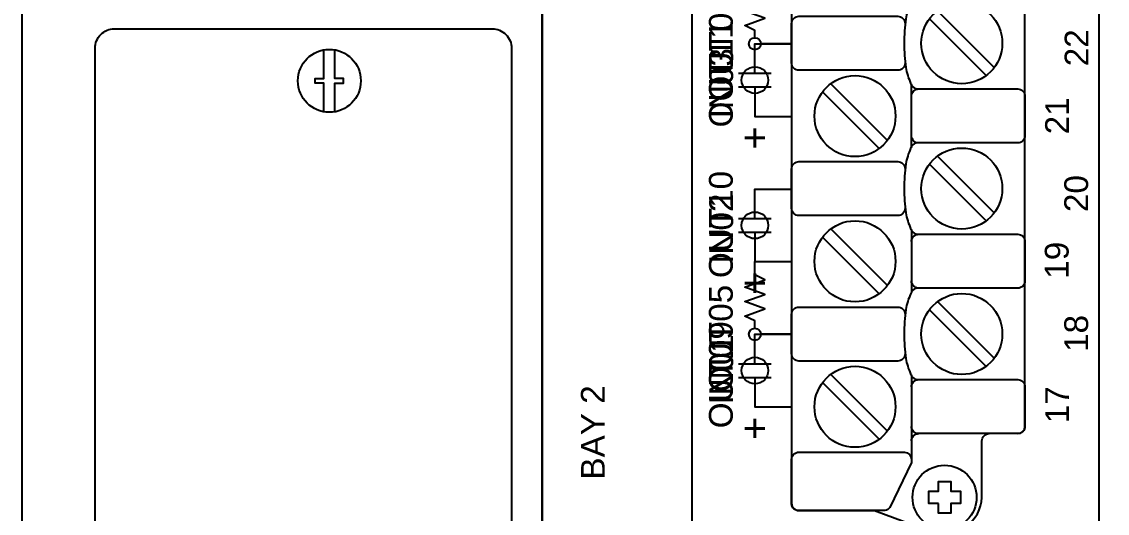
# Model space of a CAD drawing. Extents: x 1 to 47.7, y 0.3 to 34.2.
# Drawn here: x 30.52 to 35.004, y 9.259 to 11.289 of the extents above; entities that cross this region are included whole.
import ezdxf

# ---------------------------------------------------------------- set-up
doc = ezdxf.new("R2010")
doc.units = 0
doc.header["$MEASUREMENT"] = 0
for name, color, linetype in [('2_4__9___2__100-1000BASE__', 7, 'CONTINUOUS'), ('4_1__2___8__OPTOISO_IND_LS', 7, 'CONTINUOUS'), ('4_2__7___8__OPTOISO_IND_LS', 7, 'CONTINUOUS'), ('4_3__4___24__OPTOISO_LS_IN', 7, 'CONTINUOUS'), ('4_4__D___24__OPTOISO_LS_IN', 7, 'CONTINUOUS'), ('4_5__8___8__OPTOISO_IND_LS', 7, 'CONTINUOUS'), ('7_0______DWG_', 7, 'CONTINUOUS')]:
    doc.layers.add(name, color=color, linetype=linetype)
doc.styles.add('ARIAL', font='arial.ttf')

msp = doc.modelspace()

# ---------------------------------------------------------------- linework, layer by layer
at = {"layer": '2_4__9___2__100-1000BASE__'}
msp.add_lwpolyline([(30.7752, 11.7817, -0.000059), (32.3989, 11.7817, -0.030072)], format="xyb", dxfattribs=at)
at = {"layer": '4_1__2___8__OPTOISO_IND_LS'}
for points in [[(33.5485, 11.076), (33.5485, 11.1982), (33.6997, 11.1982)], [(33.481, 11.076), (33.616, 11.076)], [(33.481, 11.0203), (33.616, 11.0203)], [(33.5485, 11.0203), (33.5485, 10.8982), (33.6997, 10.8982)], [(33.5485, 10.476), (33.5485, 10.5982), (33.6997, 10.5982)], [(33.481, 10.476), (33.616, 10.476)], [(33.481, 10.4203), (33.616, 10.4203)], [(33.5485, 10.4203), (33.5485, 10.2982), (33.6997, 10.2982)], [(33.5485, 9.876), (33.5485, 9.9982), (33.6997, 9.9982)], [(33.481, 9.876), (33.616, 9.876)], [(33.481, 9.8203), (33.616, 9.8203)], [(33.5485, 9.8203), (33.5485, 9.6982), (33.6997, 9.6982)]]:
    msp.add_lwpolyline(points, dxfattribs=at)
at = {"layer": '4_2__7___8__OPTOISO_IND_LS'}
for points in [[(33.5485, 11.076), (33.5485, 11.1982), (33.6997, 11.1982)], [(33.481, 11.076), (33.616, 11.076)], [(33.481, 11.0203), (33.616, 11.0203)], [(33.5485, 11.0203), (33.5485, 10.8982), (33.6997, 10.8982)], [(33.5485, 10.476), (33.5485, 10.5982), (33.6997, 10.5982)], [(33.481, 10.476), (33.616, 10.476)], [(33.481, 10.4203), (33.616, 10.4203)], [(33.5485, 10.4203), (33.5485, 10.2982), (33.6997, 10.2982)], [(33.5485, 9.876), (33.5485, 9.9982), (33.6997, 9.9982)], [(33.481, 9.876), (33.616, 9.876)], [(33.481, 9.8203), (33.616, 9.8203)], [(33.5485, 9.8203), (33.5485, 9.6982), (33.6997, 9.6982)]]:
    msp.add_lwpolyline(points, dxfattribs=at)
at = {"layer": '4_3__4___24__OPTOISO_LS_IN'}
for points in [[(33.5485, 11.1032), (33.5485, 11.1982), (33.6997, 11.1982)], [(33.5485, 10.9932), (33.5485, 10.8982), (33.6997, 10.8982)], [(33.5485, 10.5032), (33.5485, 10.5982), (33.6997, 10.5982)], [(33.5485, 10.3932), (33.5485, 10.2982), (33.6997, 10.2982)], [(33.5485, 9.9032), (33.5485, 9.9982), (33.6997, 9.9982)], [(33.5485, 9.7932), (33.5485, 9.6982), (33.6997, 9.6982)]]:
    msp.add_lwpolyline(points, dxfattribs=at)
for centre in [(33.5485, 11.0482), (33.5485, 10.4482), (33.5485, 9.8482)]:
    msp.add_circle(centre, 0.055, dxfattribs=at)
at = {"layer": '4_4__D___24__OPTOISO_LS_IN'}
for points in [[(33.5485, 11.1032), (33.5485, 11.1982), (33.6997, 11.1982)], [(33.5485, 10.9932), (33.5485, 10.8982), (33.6997, 10.8982)], [(33.5485, 10.5032), (33.5485, 10.5982), (33.6997, 10.5982)], [(33.5485, 10.3932), (33.5485, 10.2982), (33.6997, 10.2982)], [(33.5485, 9.9032), (33.5485, 9.9982), (33.6997, 9.9982)], [(33.5485, 9.7932), (33.5485, 9.6982), (33.6997, 9.6982)]]:
    msp.add_lwpolyline(points, dxfattribs=at)
for centre in [(33.5485, 11.0482), (33.5485, 10.4482), (33.5485, 9.8482)]:
    msp.add_circle(centre, 0.055, dxfattribs=at)
at = {"layer": '4_5__8___8__OPTOISO_IND_LS'}
for points in [[(33.5485, 11.2232), (33.5485, 11.2531), (33.5073, 11.2732), (33.5898, 11.3032), (33.5073, 11.3332), (33.5898, 11.3632), (33.5073, 11.3932), (33.5898, 11.4232), (33.5485, 11.4432), (33.5485, 11.4982), (33.6997, 11.4982)], [(33.5485, 11.076), (33.5485, 11.1732)], [(33.6997, 11.1982), (33.5735, 11.1982)], [(33.4885, 11.076), (33.6085, 11.076)], [(33.4885, 11.0204), (33.6085, 11.0204)], [(33.5485, 11.0204), (33.5485, 10.8982), (33.6997, 10.8982)], [(33.5485, 10.0232), (33.5485, 10.0531), (33.5073, 10.0731), (33.5898, 10.1031), (33.5073, 10.1332), (33.5898, 10.1632), (33.5073, 10.1932), (33.5898, 10.2232), (33.5485, 10.2432), (33.5485, 10.2982), (33.6997, 10.2982)], [(33.6997, 9.9982), (33.5735, 9.9982)], [(33.5485, 9.876), (33.5485, 9.9732)], [(33.4885, 9.876), (33.6085, 9.876)], [(33.4885, 9.8203), (33.6085, 9.8203)], [(33.5485, 9.8203), (33.5485, 9.6982), (33.6997, 9.6982)]]:
    msp.add_lwpolyline(points, dxfattribs=at)
for centre in [(33.5485, 11.1982), (33.5485, 9.9982)]:
    msp.add_circle(centre, 0.025, dxfattribs=at)
at = {"layer": '7_0______DWG_'}
for points in [[(30.5203, 20.465), (30.5203, 3.435, 0.414214), (30.6303, 3.325), (32.5603, 3.325, 0.414214), (32.6703, 3.435), (32.6703, 20.465, 0.414214), (32.5603, 20.575), (30.6303, 20.575, 0.414214), (30.5203, 20.465)], [(34.6338, 9.588, 0.414213), (34.6638, 9.618), (34.6639, 14.5998, 0.414214), (34.6339, 14.6298), (34.3209, 14.6298), (34.0761, 14.7207, 0.480048), (33.8779, 14.5757), (33.8779, 14.3415, -0.414214), (33.8479, 14.3115), (33.7297, 14.3115, 0.414212), (33.6997, 14.2815), (33.6997, 14.2815), (33.6997, 9.3004, 0.414215), (33.7297, 9.2704), (34.0425, 9.2705), (34.2873, 9.1796, 0.47859), (34.4858, 9.3246), (34.4858, 9.558, -0.414214), (34.5158, 9.588)], [(34.2251, 11.3895, 0.191033), (34.2012, 11.381, 0.081668), (34.191, 11.3654, 0.0591), (34.1717, 11.3017, 0.034646), (34.1646, 11.2001, 0.03436), (34.1717, 11.0995, 0.0591), (34.191, 11.0357, 0.081668), (34.2012, 11.0201, 0.191033), (34.2251, 11.0116)], [(34.1684, 11.1265), (34.1684, 11.1186, -0.414214), (34.1384, 11.0886), (33.7297, 11.0886, -0.414214), (33.6997, 11.1186), (33.6997, 11.2814, -0.414214), (33.7297, 11.3114), (34.1384, 11.3114, -0.414214), (34.1684, 11.2814), (34.1684, 11.2746)], [(34.1951, 10.9816, -0.414214), (34.2251, 11.0116), (34.6338, 11.0116, -0.414214), (34.6638, 10.9816), (34.6638, 10.8187, -0.414214), (34.6338, 10.7887), (34.2251, 10.7887, -0.414214), (34.1951, 10.8187)], [(34.2251, 10.7895, 0.191033), (34.2012, 10.781, 0.081668), (34.191, 10.7654, 0.0591), (34.1717, 10.7017, 0.034646), (34.1646, 10.6001, 0.03436), (34.1717, 10.4994, 0.0591), (34.191, 10.4357, 0.081668), (34.2012, 10.4201, 0.191033), (34.2251, 10.4116)], [(34.1684, 10.5265), (34.1684, 10.5186, -0.414214), (34.1384, 10.4886), (33.7297, 10.4886, -0.414214), (33.6997, 10.5186), (33.6997, 10.6814, -0.414214), (33.7297, 10.7114), (34.1384, 10.7114, -0.414214), (34.1684, 10.6814), (34.1684, 10.6746)], [(34.1951, 10.3816, -0.414214), (34.2251, 10.4116), (34.6338, 10.4116, -0.414214), (34.6638, 10.3816), (34.6638, 10.2187, -0.414214), (34.6338, 10.1887), (34.2251, 10.1887, -0.414214), (34.1951, 10.2187)], [(34.2251, 10.1887, 0.191033), (34.2012, 10.1802, 0.081668), (34.191, 10.1646, 0.0591), (34.1717, 10.1009, 0.034646), (34.1646, 9.9994, 0.03436), (34.1717, 9.8987, 0.0591), (34.191, 9.835, 0.081668), (34.2012, 9.8193, 0.191033), (34.2251, 9.8108)], [(34.1684, 9.9257), (34.1684, 9.9178, -0.414214), (34.1384, 9.8878), (33.7297, 9.8878, -0.414214), (33.6997, 9.9178), (33.6997, 10.0807, -0.414214), (33.7297, 10.1107), (34.1384, 10.1107, -0.414214), (34.1684, 10.0807), (34.1684, 10.0739)], [(34.1951, 9.8273), (34.1951, 9.4692), (34.1053, 9.2833, -0.241986), (34.0855, 9.2705), (33.7297, 9.2704, -0.422157), (33.6998, 9.2971), (33.6997, 9.4814, -0.414214), (33.7297, 9.5114), (34.1668, 9.5114, -0.390527), (34.1951, 9.4814)], [(34.1951, 9.7808, -0.414214), (34.2251, 9.8108), (34.6338, 9.8108, -0.414214), (34.6638, 9.7808), (34.6638, 9.618, -0.414214), (34.6338, 9.588), (34.2251, 9.588, -0.414214), (34.1951, 9.618)], [(34.1951, 9.558, -0.414214), (34.2251, 9.588)]]:
    msp.add_lwpolyline(points, format="xyb", dxfattribs=at)
for points in [[(40.6403, 20.575), (32.7603, 20.575, 0.414214), (32.6703, 20.485), (32.6703, 3.415, 0.414214), (32.7603, 3.325), (40.6403, 3.325, 0.381966), (40.7297, 3.405), (40.7297, 20.495, 0.381966)], [(33.2887, 3.6192), (33.2887, 20.2795, -0.468367), (33.3487, 20.3295), (34.9187, 20.3295, -0.414132), (34.9687, 20.2795), (34.9687, 3.6192, -0.414214), (34.9187, 3.5692), (33.3387, 3.5692, -0.414287)], [(30.8232, 8.0398), (30.8232, 11.1798, -0.414214), (30.9032, 11.2598), (32.4632, 11.2598, -0.414214), (32.5432, 11.1798), (32.5432, 8.0398, -0.414214), (32.4632, 7.9598), (30.9032, 7.9598, -0.414214)]]:
    msp.add_lwpolyline(points, format="xyb", close=True, dxfattribs=at)
for points in [[(34.269, 11.3005), (34.5032, 11.0664)], [(34.3025, 11.3339), (34.5366, 11.0998)], [(31.7687, 10.9169), (31.7687, 11.0355), (31.7323, 11.0355), (31.7323, 11.0545), (31.7687, 11.0545), (31.7687, 11.1731)], [(31.813, 10.9169), (31.813, 11.0355), (31.8493, 11.0355), (31.8493, 11.0545), (31.813, 11.0545), (31.813, 11.1731)], [(33.8615, 11.0333), (34.0956, 10.7991)], [(33.8281, 10.9999), (34.0622, 10.7657)], [(34.1951, 10.773), (34.1951, 11.0281)], [(34.3025, 10.7339), (34.5366, 10.4998)], [(34.269, 10.7005), (34.5032, 10.4663)], [(33.8615, 10.4333), (34.0956, 10.1991)], [(34.1951, 10.4281), (34.1951, 10.1722)], [(33.8281, 10.3999), (34.0622, 10.1657)], [(34.3025, 10.1332), (34.5366, 9.899)], [(34.269, 10.0997), (34.5032, 9.8656)], [(33.8615, 9.8325), (34.0956, 9.5984)], [(33.8281, 9.7991), (34.0622, 9.5649)]]:
    msp.add_lwpolyline(points, dxfattribs=at)
msp.add_lwpolyline([(34.3069, 9.3), (34.2666, 9.3), (34.2666, 9.35), (34.3069, 9.35), (34.3069, 9.3901), (34.3569, 9.3901), (34.3569, 9.35), (34.3968, 9.35), (34.3968, 9.3), (34.3569, 9.3), (34.3569, 9.2599), (34.3069, 9.2599)], close=True, dxfattribs=at)
for centre, radius in [((34.4028, 11.2001), 0.1673), ((31.7908, 11.045), 0.13), ((33.9618, 10.8995), 0.1673), ((34.4028, 10.6001), 0.1673), ((33.9618, 10.2995), 0.1673), ((34.4028, 9.9994), 0.1673), ((33.9618, 9.6987), 0.1673), ((34.3317, 9.325), 0.1324)]:
    msp.add_circle(centre, radius, dxfattribs=at)

# ---------------------------------------------------------------- texts
at = {"layer": '4_1__2___8__OPTOISO_IND_LS', "style": 'ARIAL'}
for s, p in [('OUT11', (33.4569, 10.8526)), ('OUT10', (33.4569, 10.2303)), ('OUT09', (33.4569, 9.6099))]:
    msp.add_text(s, height=0.09833, rotation=90, dxfattribs=at).set_placement(p)
at = {"layer": '4_2__7___8__OPTOISO_IND_LS', "style": 'ARIAL'}
for s, height, p in [('OUT11', 0.09833, (33.4569, 10.8526)), ('+', 0.118, (33.6053, 10.7612)), ('OUT10', 0.09833, (33.4569, 10.2303)), ('+', 0.118, (33.6053, 10.1612)), ('OUT09', 0.09833, (33.4569, 9.6099)), ('+', 0.118, (33.6053, 9.5612))]:
    msp.add_text(s, height=height, rotation=90, dxfattribs=at).set_placement(p)
at = {"layer": '4_3__4___24__OPTOISO_LS_IN', "style": 'ARIAL'}
for s, p in [('IN03', (33.4585, 10.8902)), ('IN02', (33.4585, 10.2893)), ('IN01', (33.4585, 9.7083))]:
    msp.add_text(s, height=0.09833, rotation=90, dxfattribs=at).set_placement(p)
at = {"layer": '4_4__D___24__OPTOISO_LS_IN', "style": 'ARIAL'}
for s, p in [('IN03', (33.4585, 10.8902)), ('IN02', (33.4585, 10.2893)), ('IN01', (33.4585, 9.7083))]:
    msp.add_text(s, height=0.09833, rotation=90, dxfattribs=at).set_placement(p)
at = {"layer": '4_5__8___8__OPTOISO_IND_LS', "style": 'ARIAL'}
for s, p in [('OUT06', (33.4569, 10.9599)), ('OUT05', (33.4569, 9.7599))]:
    msp.add_text(s, height=0.09833, rotation=90, dxfattribs=at).set_placement(p)
at = {"layer": '7_0______DWG_', "style": 'ARIAL'}
for s, p in [('22', (34.926, 11.1051)), ('21', (34.8455, 10.824)), ('20', (34.9244, 10.503)), ('19', (34.844, 10.2277)), ('18', (34.9244, 9.9253)), ('BAY 2', (32.9283, 9.3982)), ('17', (34.8455, 9.6306))]:
    msp.add_text(s, height=0.09833, rotation=90, dxfattribs=at).set_placement(p)

doc.saveas('drawing.dxf')
